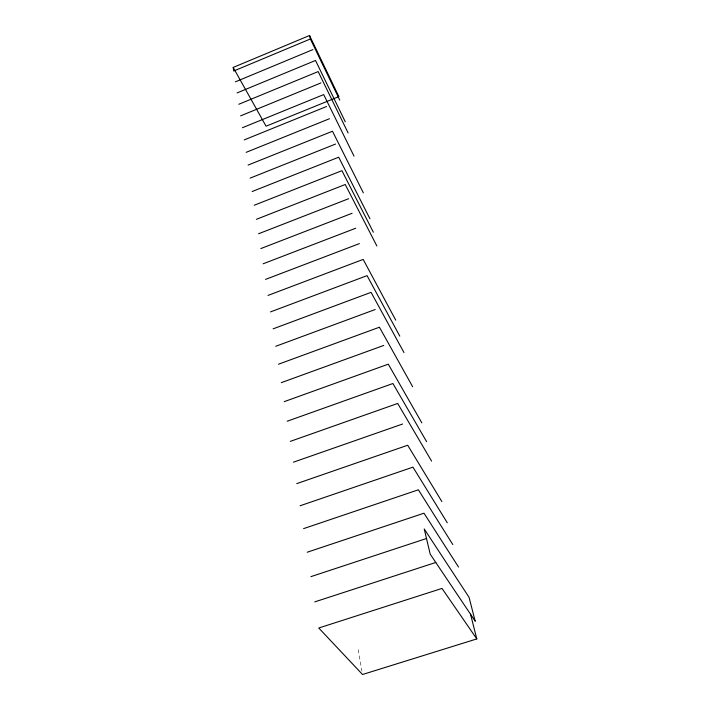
<?xml version="1.0" encoding="UTF-8"?>
<svg xmlns="http://www.w3.org/2000/svg" width="710" height="710" viewBox="0 0 710 710"><rect width="100%" height="100%" fill="white"/><g stroke="black" fill="none" stroke-linecap="round" stroke-linejoin="round"><path stroke-width="0.53" stroke-dasharray="3.55 2.66" d="M358.159 649.65L361.967 671.261"/><path stroke-width="1.06" d="M233.191 67.432L309.533 35.5L338.874 96.613L266.064 126.202L233.191 67.432L233.732 71L310.377 38.988L309.533 35.5M235.392 81.836L312.915 49.602M237.078 92.921L315.515 60.465L345.282 121.809M238.808 104.263L318.178 71.577L348.131 133.001M240.583 115.863L320.902 82.946M242.394 127.738L323.689 94.59L354.015 156.138M244.249 139.888L326.547 106.509M246.148 152.339L329.476 118.721M248.092 165.084L332.475 131.235L363.351 192.863M250.089 178.148L335.546 144.059M252.13 191.531L338.697 157.203L369.954 218.795M254.224 205.252L341.927 170.684L373.371 232.232M256.372 219.328L345.237 184.511L376.868 245.988M258.573 233.759L348.637 198.711M260.836 248.571L352.124 213.275M263.161 263.774L355.71 228.238M265.54 279.394L359.393 243.61M267.989 295.431L363.183 259.407L395.727 320.148M270.51 311.912L367.07 275.64L399.801 336.149M273.093 328.854L371.073 292.342L403.981 352.577M275.755 346.285L375.191 309.524M278.489 364.212L379.424 327.212L412.679 386.772M281.302 382.654L383.79 345.424M284.204 401.656L388.281 364.177L421.864 422.894M287.195 421.225L392.914 383.515L426.657 441.726M290.266 441.389L397.689 403.449L431.582 461.101M293.443 462.183L402.614 424.012M296.718 483.634L407.7 445.241L441.877 501.588M300.099 505.768L412.954 467.153L447.264 522.746M303.587 528.622L418.376 489.802L452.811 544.552M307.19 552.238L423.985 513.206L458.527 567.041M310.909 576.644L426.63 538.464M314.77 601.885L435.789 562.471M476.809 638.92L362.535 674.5L318.755 628.004L442.002 588.421L476.809 638.92L470.517 614.185M310.377 38.988L339.77 100.137M475.15 621.09L430.207 554.164L424.225 528.941L469.053 597.296L475.15 621.09"/></g></svg>
